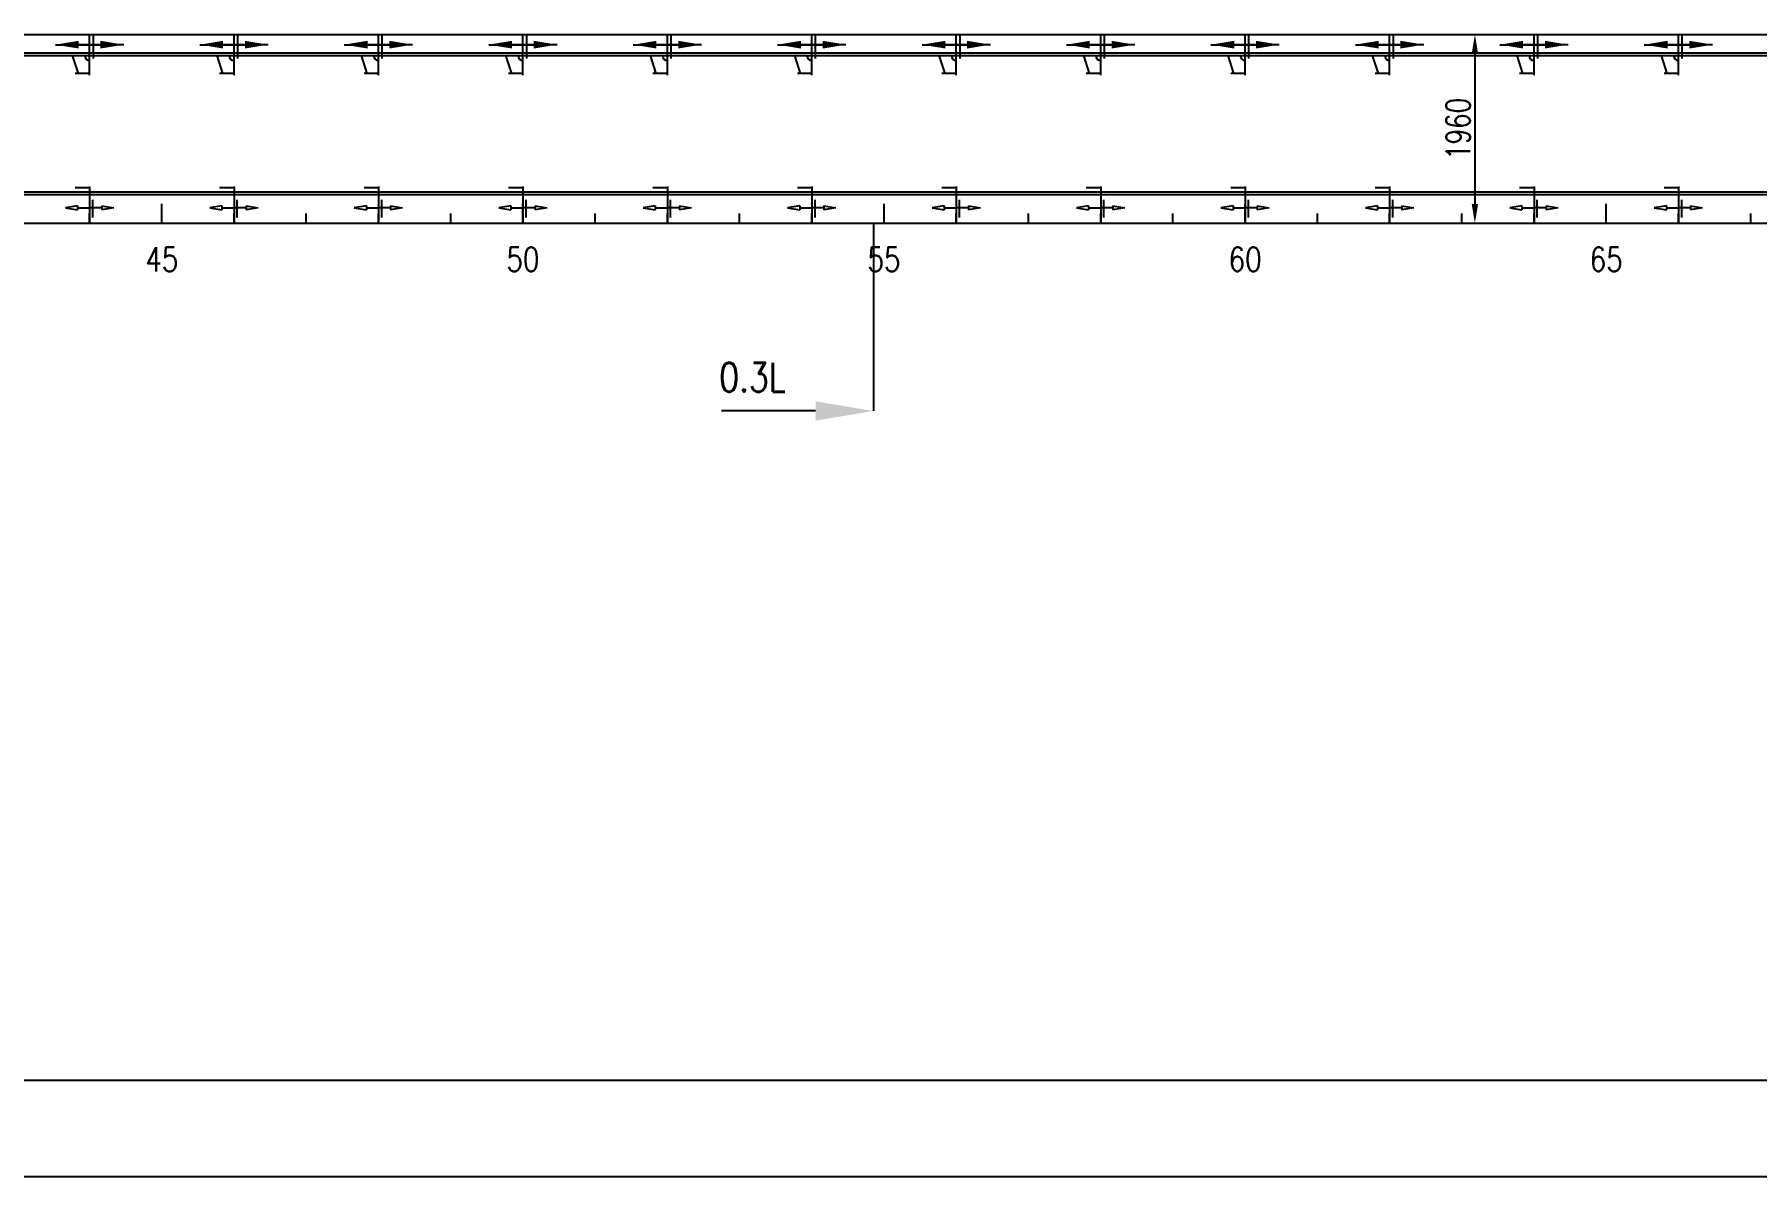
# Model space of a CAD drawing. Extents: x 415092 to 563892, y 353310 to 398399.
# Drawn here: x 455274 to 473157, y 356299 to 368156 of the extents above; entities that cross this region are included whole.
import ezdxf
from ezdxf.enums import TextEntityAlignment as Align

# ---------------------------------------------------------------- set-up
doc = ezdxf.new("R2010")
doc.units = 0
doc.header["$LTSCALE"] = 40
doc.header["$MEASUREMENT"] = 0
doc.layers.get('0').update_dxf_attribs({"linetype": 'CONTINUOUS'})
doc.layers.get('DEFPOINTS').update_dxf_attribs({"linetype": 'CONTINUOUS'})
for name, color, linetype in [('BT_ENG', 7, 'CONTINUOUS'), ('C-CON', 4, 'CONTINUOUS'), ('CON-SIGN', 5, 'CONTINUOUS'), ('FRAME', 7, 'CONTINUOUS'), ('Y-CON', 2, 'CONTINUOUS')]:
    doc.layers.add(name, color=color, linetype=linetype)
doc.styles.add('ROMANS', font='romans.shx', dxfattribs={"width": 0.75, "height": 250, "bigfont": 'hzdx.shx'})

# ---------------------------------------------------------------- blocks, each defined once
blk = doc.blocks.new('_CLOSEDBLANK')
at = {"color": 0, "linetype": 'ByBlock'}
for p, q in [((-1, 0.17), (0, 0)), ((-1, 0.17), (-1, -0.17)), ((0, 0), (-1, -0.17))]:
    blk.add_line(p, q, dxfattribs=at)

msp = doc.modelspace()

# ---------------------------------------------------------------- linework, layer by layer
for p, q in [((455491.39, 368050.02), (455982.28, 368050.02)), ((456201.44, 368050.02), (455710.54, 368050.02)), ((456991.39, 368050.02), (457482.28, 368050.02)), ((457701.44, 368050.02), (457210.54, 368050.02)), ((458491.39, 368050.02), (458982.28, 368050.02)), ((459201.44, 368050.02), (458710.54, 368050.02)), ((459991.39, 368050.02), (460482.28, 368050.02)), ((460701.44, 368050.02), (460210.54, 368050.02)), ((461491.39, 368050.02), (461982.28, 368050.02)), ((462201.44, 368050.02), (461710.54, 368050.02)), ((462991.39, 368050.02), (463482.28, 368050.02)), ((463701.44, 368050.02), (463210.54, 368050.02)), ((464491.39, 368050.02), (464982.28, 368050.02)), ((465201.44, 368050.02), (464710.54, 368050.02)), ((465991.39, 368050.02), (466482.28, 368050.02)), ((466701.44, 368050.02), (466210.54, 368050.02)), ((467491.39, 368050.02), (467982.28, 368050.02)), ((468201.44, 368050.02), (467710.54, 368050.02)), ((468991.39, 368050.02), (469482.28, 368050.02)), ((469701.44, 368050.02), (469210.54, 368050.02)), ((470491.39, 368050.02), (470982.28, 368050.02)), ((471201.44, 368050.02), (470710.54, 368050.02)), ((471991.39, 368050.02), (472482.28, 368050.02)), ((472701.44, 368050.02), (472210.54, 368050.02)), ((446846.41, 367966.08), (474596.41, 367966.08)), ((446846.41, 367936.08), (474596.41, 367936.08)), ((455666.41, 367936.08), (455726.41, 367749.08)), ((457166.41, 367936.08), (457226.41, 367749.08)), ((458666.41, 367936.08), (458726.41, 367749.08)), ((460166.41, 367936.08), (460226.41, 367749.08)), ((461666.41, 367936.08), (461726.41, 367749.08)), ((463166.41, 367936.08), (463226.41, 367749.08)), ((464666.41, 367936.08), (464726.41, 367749.08)), ((466166.41, 367936.08), (466226.41, 367749.08)), ((467666.41, 367936.08), (467726.41, 367749.08)), ((469166.41, 367936.08), (469226.41, 367749.08)), ((470666.41, 367936.08), (470726.41, 367749.08)), ((472166.41, 367936.08), (472226.41, 367749.08)), ((455846.41, 366196.08), (455846.41, 366296.08)), ((456596.41, 366196.08), (456596.41, 366396.08)), ((457346.41, 366196.08), (457346.41, 366296.08)), ((458096.41, 366196.08), (458096.41, 366296.08)), ((458846.41, 366196.08), (458846.41, 366296.08)), ((459596.41, 366196.08), (459596.41, 366296.08)), ((460346.41, 366196.08), (460346.41, 366396.08)), ((461096.41, 366196.08), (461096.41, 366296.08)), ((461846.41, 366196.08), (461846.41, 366296.08)), ((462596.41, 366196.08), (462596.41, 366296.08)), ((463346.41, 366196.08), (463346.41, 366296.08)), ((464096.41, 366196.08), (464096.41, 366396.08)), ((464846.41, 366196.08), (464846.41, 366296.08)), ((465596.41, 366196.08), (465596.41, 366296.08)), ((466346.41, 366196.08), (466346.41, 366296.08)), ((467096.41, 366196.08), (467096.41, 366296.08)), ((467846.41, 366196.08), (467846.41, 366396.08)), ((468596.41, 366196.08), (468596.41, 366296.08)), ((469346.41, 366196.08), (469346.41, 366296.08)), ((470096.41, 366196.08), (470096.41, 366296.08)), ((470846.41, 366196.08), (470846.41, 366296.08)), ((471596.41, 366196.08), (471596.41, 366396.08)), ((472346.41, 366196.08), (472346.41, 366296.08)), ((473096.41, 366196.08), (473096.41, 366296.08)), ((463985.71, 366196.08), (463985.71, 364247.08))]:
    msp.add_line(p, q)
at = {"color": 1, "linetype": 'ByBlock'}
msp.add_line((470232.54, 367956.08), (470232.54, 366396.08), dxfattribs=at)
at = {"color": 0, "linetype": 'ByBlock'}
msp.add_line((463385.71, 364247.08), (462407.34, 364247.08), dxfattribs=at)
at = {"color": 2}
msp.add_line((417692.4, 357299.4), (562792.4, 357299.4), dxfattribs=at)
for points in [[(455491.39, 368050.02, 0, 80, 0), (455733.22, 368050.02, 80, 80, 0)], [(456201.44, 368050.02, 0, 80, 0), (455959.61, 368050.02, 80, 80, 0)], [(456991.39, 368050.02, 0, 80, 0), (457233.22, 368050.02, 80, 80, 0)], [(457701.44, 368050.02, 0, 80, 0), (457459.61, 368050.02, 80, 80, 0)], [(458491.39, 368050.02, 0, 80, 0), (458733.22, 368050.02, 80, 80, 0)], [(459201.44, 368050.02, 0, 80, 0), (458959.61, 368050.02, 80, 80, 0)], [(459991.39, 368050.02, 0, 80, 0), (460233.22, 368050.02, 80, 80, 0)], [(460701.44, 368050.02, 0, 80, 0), (460459.61, 368050.02, 80, 80, 0)], [(461491.39, 368050.02, 0, 80, 0), (461733.22, 368050.02, 80, 80, 0)], [(462201.44, 368050.02, 0, 80, 0), (461959.61, 368050.02, 80, 80, 0)], [(462991.39, 368050.02, 0, 80, 0), (463233.22, 368050.02, 80, 80, 0)], [(463701.44, 368050.02, 0, 80, 0), (463459.61, 368050.02, 80, 80, 0)], [(464491.39, 368050.02, 0, 80, 0), (464733.22, 368050.02, 80, 80, 0)], [(465201.44, 368050.02, 0, 80, 0), (464959.61, 368050.02, 80, 80, 0)], [(465991.39, 368050.02, 0, 80, 0), (466233.22, 368050.02, 80, 80, 0)], [(466701.44, 368050.02, 0, 80, 0), (466459.61, 368050.02, 80, 80, 0)], [(467491.39, 368050.02, 0, 80, 0), (467733.22, 368050.02, 80, 80, 0)], [(468201.44, 368050.02, 0, 80, 0), (467959.61, 368050.02, 80, 80, 0)], [(468991.39, 368050.02, 0, 80, 0), (469233.22, 368050.02, 80, 80, 0)], [(469701.44, 368050.02, 0, 80, 0), (469459.61, 368050.02, 80, 80, 0)], [(470491.39, 368050.02, 0, 80, 0), (470733.22, 368050.02, 80, 80, 0)], [(471201.44, 368050.02, 0, 80, 0), (470959.61, 368050.02, 80, 80, 0)], [(471991.39, 368050.02, 0, 80, 0), (472233.22, 368050.02, 80, 80, 0)], [(472701.44, 368050.02, 0, 80, 0), (472459.61, 368050.02, 80, 80, 0)]]:
    msp.add_lwpolyline(points, format="xyseb")
for centre in [(455846.41, 367936.08), (457346.41, 367936.08), (458846.41, 367936.08), (460346.41, 367936.08), (461846.41, 367936.08), (463346.41, 367936.08), (464846.41, 367936.08), (466346.41, 367936.08), (467846.41, 367936.08), (469346.41, 367936.08), (470846.41, 367936.08), (472346.41, 367936.08)]:
    msp.add_arc(centre, 50, 180, 270)
at = {"color": 1, "linetype": 'ByBlock'}
for points in [[(470199.21, 367956.08), (470265.87, 367956.08), (470232.54, 368156.08)], [(470199.21, 366396.08), (470265.87, 366396.08), (470232.54, 366196.08)]]:
    msp.add_solid(points, dxfattribs=at)
at = {"color": 0, "linetype": 'ByBlock'}
msp.add_solid([(463385.71, 364347.08), (463385.71, 364147.08), (463985.71, 364247.08)], dxfattribs=at)
at = {"layer": 'BT_ENG'}
msp.add_line((415192.4, 356299.4), (563792.4, 356299.4), dxfattribs=at)
at = {"layer": 'C-CON'}
for p, q in [((446846.41, 366521.08), (524096.41, 366521.08)), ((446846.41, 366496.08), (524071.41, 366496.08))]:
    msp.add_line(p, q, dxfattribs=at)
at = {"layer": 'CON-SIGN', "color": 1}
for points in [[(455720.61, 366354.98), (455846.41, 366354.98)], [(455972.22, 366354.98), (455846.41, 366354.98)], [(457220.61, 366354.98), (457346.41, 366354.98)], [(457472.22, 366354.98), (457346.41, 366354.98)], [(458720.61, 366354.98), (458846.41, 366354.98)], [(458972.22, 366354.98), (458846.41, 366354.98)], [(460220.61, 366354.98), (460346.41, 366354.98)], [(460472.22, 366354.98), (460346.41, 366354.98)], [(461720.61, 366354.98), (461846.41, 366354.98)], [(461972.22, 366354.98), (461846.41, 366354.98)], [(463220.61, 366354.98), (463346.41, 366354.98)], [(463472.22, 366354.98), (463346.41, 366354.98)], [(464720.61, 366354.98), (464846.41, 366354.98)], [(464972.22, 366354.98), (464846.41, 366354.98)], [(466220.61, 366354.98), (466346.41, 366354.98)], [(466472.22, 366354.98), (466346.41, 366354.98)], [(467720.61, 366354.98), (467846.41, 366354.98)], [(467972.22, 366354.98), (467846.41, 366354.98)], [(469220.61, 366354.98), (469346.41, 366354.98)], [(469472.22, 366354.98), (469346.41, 366354.98)], [(470720.61, 366354.98), (470846.41, 366354.98)], [(470972.22, 366354.98), (470846.41, 366354.98)], [(472220.61, 366354.98), (472346.41, 366354.98)], [(472472.22, 366354.98), (472346.41, 366354.98)]]:
    msp.add_lwpolyline(points, dxfattribs=at)
at = {"layer": 'DEFPOINTS', "color": 0, "linetype": 'ByBlock'}
for p in [(457346.41, 366196.08), (458846.41, 366196.08)]:
    msp.add_point(p, dxfattribs=at)
at = {"layer": 'Y-CON'}
for p, q in [((439316.41, 368156.08), (474696.41, 368156.08)), ((455846.41, 367734.08), (455846.41, 368156.08)), ((455886.41, 367905.12), (455886.41, 368156.08)), ((457346.41, 367734.08), (457346.41, 368156.08)), ((457386.41, 367905.12), (457386.41, 368156.08)), ((458846.41, 367734.08), (458846.41, 368156.08)), ((458886.41, 367905.12), (458886.41, 368156.08)), ((460346.41, 367734.08), (460346.41, 368156.08)), ((460386.41, 367905.12), (460386.41, 368156.08)), ((461846.41, 367734.08), (461846.41, 368156.08)), ((461886.41, 367905.12), (461886.41, 368156.08)), ((463346.41, 367734.08), (463346.41, 368156.08)), ((463386.41, 367905.12), (463386.41, 368156.08)), ((464846.41, 367734.08), (464846.41, 368156.08)), ((464886.41, 367905.12), (464886.41, 368156.08)), ((466346.41, 367734.08), (466346.41, 368156.08)), ((466386.41, 367905.12), (466386.41, 368156.08)), ((467846.41, 367734.08), (467846.41, 368156.08)), ((467886.41, 367905.12), (467886.41, 368156.08)), ((469346.41, 367734.08), (469346.41, 368156.08)), ((469386.41, 367905.12), (469386.41, 368156.08)), ((470846.41, 367734.08), (470846.41, 368156.08)), ((470886.41, 367905.12), (470886.41, 368156.08)), ((472346.41, 367734.08), (472346.41, 368156.08)), ((472386.41, 367905.12), (472386.41, 368156.08)), ((455846.41, 367749.08), (455696.41, 367749.08)), ((457346.41, 367749.08), (457196.41, 367749.08)), ((458846.41, 367749.08), (458696.41, 367749.08)), ((460346.41, 367749.08), (460196.41, 367749.08)), ((461846.41, 367749.08), (461696.41, 367749.08)), ((463346.41, 367749.08), (463196.41, 367749.08)), ((464846.41, 367749.08), (464696.41, 367749.08)), ((466346.41, 367749.08), (466196.41, 367749.08)), ((467846.41, 367749.08), (467696.41, 367749.08)), ((469346.41, 367749.08), (469196.41, 367749.08)), ((470846.41, 367749.08), (470696.41, 367749.08)), ((472346.41, 367749.08), (472196.41, 367749.08)), ((455696.41, 366566.08), (455846.41, 366566.08)), ((455846.41, 366576.08), (455846.41, 366196.08)), ((455846.41, 366506.08), (455846.41, 366196.08)), ((455876.41, 366440.34), (455876.41, 366255.34)), ((457196.41, 366566.08), (457346.41, 366566.08)), ((457346.41, 366576.08), (457346.41, 366196.08)), ((457376.41, 366440.34), (457376.41, 366255.34)), ((458696.41, 366566.08), (458846.41, 366566.08)), ((458846.41, 366576.08), (458846.41, 366196.08)), ((458876.41, 366440.34), (458876.41, 366255.34)), ((460196.41, 366566.08), (460346.41, 366566.08)), ((460346.41, 366576.08), (460346.41, 366196.08)), ((460376.41, 366440.34), (460376.41, 366255.34)), ((461696.41, 366566.08), (461846.41, 366566.08)), ((461846.41, 366576.08), (461846.41, 366196.08)), ((461876.41, 366440.34), (461876.41, 366255.34)), ((463196.41, 366566.08), (463346.41, 366566.08)), ((463346.41, 366576.08), (463346.41, 366196.08)), ((463376.41, 366440.34), (463376.41, 366255.34)), ((464696.41, 366566.08), (464846.41, 366566.08)), ((464846.41, 366576.08), (464846.41, 366196.08)), ((464876.41, 366440.34), (464876.41, 366255.34)), ((466196.41, 366566.08), (466346.41, 366566.08)), ((466346.41, 366576.08), (466346.41, 366196.08)), ((466376.41, 366440.34), (466376.41, 366255.34)), ((467696.41, 366566.08), (467846.41, 366566.08)), ((467846.41, 366576.08), (467846.41, 366196.08)), ((467876.41, 366440.34), (467876.41, 366255.34)), ((469196.41, 366566.08), (469346.41, 366566.08)), ((469346.41, 366576.08), (469346.41, 366196.08)), ((469376.41, 366440.34), (469376.41, 366255.34)), ((470696.41, 366566.08), (470846.41, 366566.08)), ((470846.41, 366576.08), (470846.41, 366196.08)), ((470876.41, 366440.34), (470876.41, 366255.34)), ((472196.41, 366566.08), (472346.41, 366566.08)), ((472346.41, 366576.08), (472346.41, 366196.08)), ((472376.41, 366440.34), (472376.41, 366255.34)), ((430947.41, 366196.08), (542846.41, 366196.08))]:
    msp.add_line(p, q, dxfattribs=at)

# ---------------------------------------------------------------- block references
at = {"layer": 'CON-SIGN', "color": 1, "yscale": 125, "zscale": 125}
for p, xscale in [((455595.61, 366354.98), -125), ((456097.22, 366354.98), 125), ((457095.61, 366354.98), -125), ((457597.22, 366354.98), 125), ((458595.61, 366354.98), -125), ((459097.22, 366354.98), 125), ((460095.61, 366354.98), -125), ((460597.22, 366354.98), 125), ((461595.61, 366354.98), -125), ((462097.22, 366354.98), 125), ((463095.61, 366354.98), -125), ((463597.22, 366354.98), 125), ((464595.61, 366354.98), -125), ((465097.22, 366354.98), 125), ((466095.61, 366354.98), -125), ((466597.22, 366354.98), 125), ((467595.61, 366354.98), -125), ((468097.22, 366354.98), 125), ((469095.61, 366354.98), -125), ((469597.22, 366354.98), 125), ((470595.61, 366354.98), -125), ((471097.22, 366354.98), 125), ((472095.61, 366354.98), -125), ((472597.22, 366354.98), 125)]:
    msp.add_blockref('_CLOSEDBLANK', p, dxfattribs=dict(at, xscale=xscale))

# ---------------------------------------------------------------- texts
at = {"style": 'ROMANS', "width": 0.8}
msp.add_text('0.3L', height=300, dxfattribs=at).set_placement((462730.41, 364597.58), align=Align.MIDDLE)
at = {"color": 1, "linetype": 'ByBlock', "insert": (470057.54, 367176.08), "char_height": 250, "attachment_point": 5, "rotation": 90, "style": 'ROMANS'}
msp.add_mtext('\\A1;1960', dxfattribs=at)
at = {"layer": 'FRAME', "style": 'ROMANS', "width": 0.8}
for s, p in [('45', (456596.41, 365821.08)), ('50', (460346.41, 365821.08)), ('55', (464096.41, 365821.08)), ('60', (467846.41, 365821.08)), ('65', (471596.41, 365821.08))]:
    msp.add_text(s, height=250, dxfattribs=at).set_placement(p, align=Align.MIDDLE)

doc.saveas('drawing.dxf')
